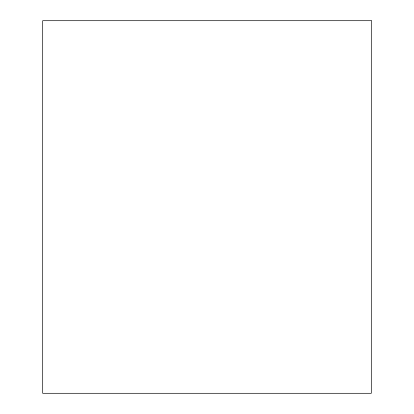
<?xml version="1.0" encoding="UTF-8"?>
<svg xmlns="http://www.w3.org/2000/svg" width="414" height="414" viewBox="0 0 414 414"><rect width="100%" height="100%" fill="white"/><g stroke="black" fill="none" stroke-linecap="round" stroke-linejoin="round"><path stroke-width="0.62" d="M371.306 20.7L42.694 20.7L42.694 393.3L371.306 393.3L371.306 20.7"/></g></svg>
